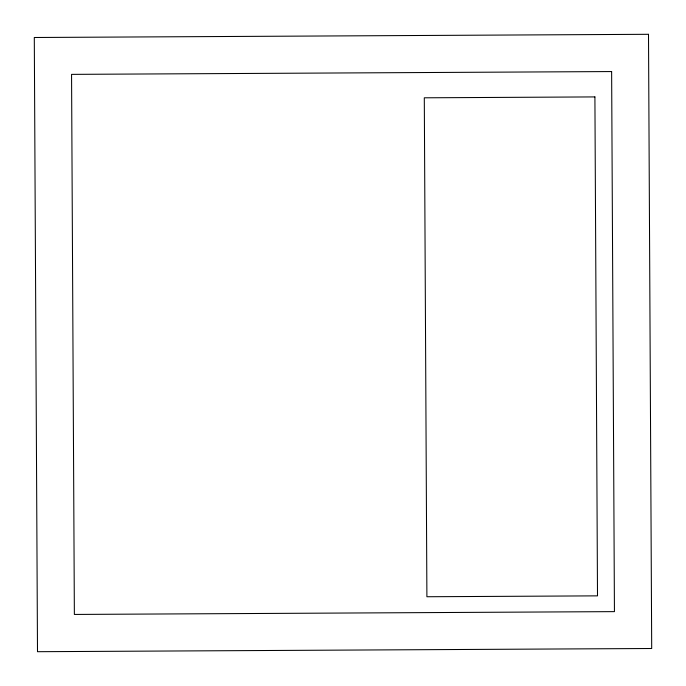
<?xml version="1.0" encoding="UTF-8"?>
<svg xmlns="http://www.w3.org/2000/svg" width="686" height="686" viewBox="0 0 686 686"><rect width="100%" height="100%" fill="white"/><g stroke="black" fill="none" stroke-linecap="round" stroke-linejoin="round"><path stroke-width="1.03" d="M648.502 34.3L34.3 37.498L37.498 651.7L651.7 648.502L648.502 34.3M611.629 71.558L71.558 74.371L74.371 614.442L614.442 611.629L611.629 71.558M594.908 96.915L424.3 97.806L426.898 596.743L597.506 595.86L594.908 96.915"/></g></svg>
